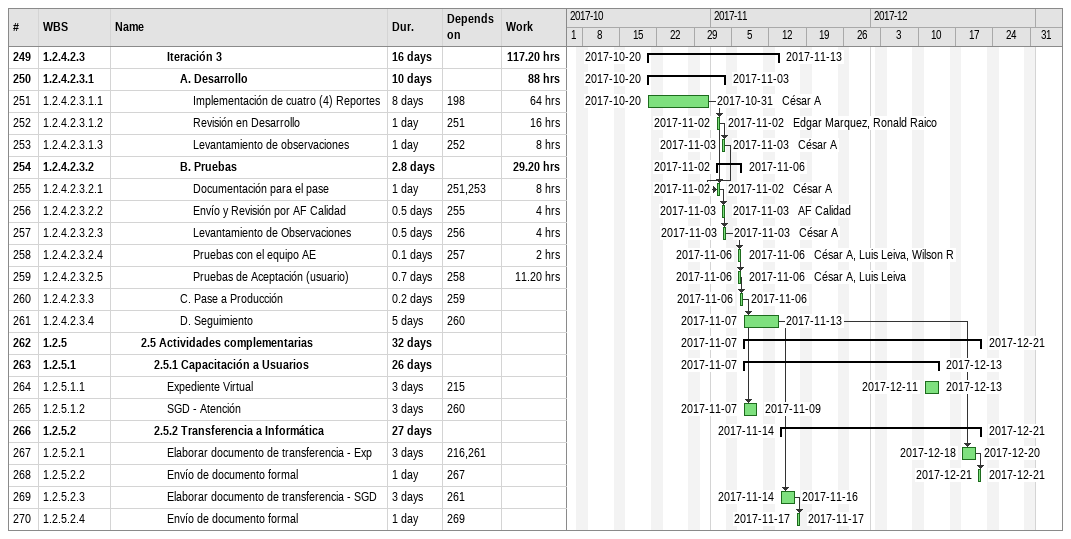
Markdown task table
| ID | WBS | Task | Duration | Start | Finish | Predecessors | Resources | Work (h) |
|---|---|---|---|---|---|---|---|---|
| 249 | 1.2.4.2.3 | **Iteración 3** | 16d | 2017-10-20 | 2017-11-13 |  |  | 117.20 |
| 250 | 1.2.4.2.3.1 | **A. Desarrollo** | 10d | 2017-10-20 | 2017-11-03 |  |  | 88 |
| 251 | 1.2.4.2.3.1.1 | Implementación de cuatro (4) Reportes | 8d | 2017-10-20 | 2017-10-31 | 198 | César A | 64 |
| 252 | 1.2.4.2.3.1.2 | Revisión en Desarrollo | 1d | 2017-11-02 | 2017-11-02 | 251 | Edgar Marquez, Ronald Raico | 16 |
| 253 | 1.2.4.2.3.1.3 | Levantamiento de observaciones | 1d | 2017-11-03 | 2017-11-03 | 252 | César A | 8 |
| 254 | 1.2.4.2.3.2 | **B. Pruebas** | 2.8d | 2017-11-02 | 2017-11-06 |  |  | 29.20 |
| 255 | 1.2.4.2.3.2.1 | Documentación para el pase | 1d | 2017-11-02 | 2017-11-02 | 251, 253 | César A | 8 |
| 256 | 1.2.4.2.3.2.2 | Envío y Revisión por AF Calidad | 0.5d | 2017-11-03 | 2017-11-03 | 255 | AF Calidad | 4 |
| 257 | 1.2.4.2.3.2.3 | Levantamiento de Observaciones | 0.5d | 2017-11-03 | 2017-11-03 | 256 | César A | 4 |
| 258 | 1.2.4.2.3.2.4 | Pruebas con el equipo AE | 0.1d | 2017-11-06 | 2017-11-06 | 257 | César A, Luis Leiva, Wilson R | 2 |
| 259 | 1.2.4.2.3.2.5 | Pruebas de Aceptación (usuario) | 0.7d | 2017-11-06 | 2017-11-06 | 258 | César A, Luis Leiva | 11.20 |
| 260 | 1.2.4.2.3.3 | C. Pase a Producción | 0.2d | 2017-11-06 | 2017-11-06 | 259 |  |  |
| 261 | 1.2.4.2.3.4 | D. Seguimiento | 5d | 2017-11-07 | 2017-11-13 | 260 |  |  |
| 262 | 1.2.5 | **2.5 Actividades complementarias** | 32d | 2017-11-07 | 2017-12-21 |  |  |  |
| 263 | 1.2.5.1 | **2.5.1 Capacitación a Usuarios** | 26d | 2017-11-07 | 2017-12-13 |  |  |  |
| 264 | 1.2.5.1.1 | Expediente Virtual | 3d | 2017-12-11 | 2017-12-13 | 215 |  |  |
| 265 | 1.2.5.1.2 | SGD - Atención | 3d | 2017-11-07 | 2017-11-09 | 260 |  |  |
| 266 | 1.2.5.2 | **2.5.2 Transferencia a Informática** | 27d | 2017-11-14 | 2017-12-21 |  |  |  |
| 267 | 1.2.5.2.1 | Elaborar documento de transferencia - Exp | 3d | 2017-12-18 | 2017-12-20 | 216, 261 |  |  |
| 268 | 1.2.5.2.2 | Envío de documento formal | 1d | 2017-12-21 | 2017-12-21 | 267 |  |  |
| 269 | 1.2.5.2.3 | Elaborar documento de transferencia - SGD | 3d | 2017-11-14 | 2017-11-16 | 261 |  |  |
| 270 | 1.2.5.2.4 | Envío de documento formal | 1d | 2017-11-17 | 2017-11-17 | 269 |  |  |
